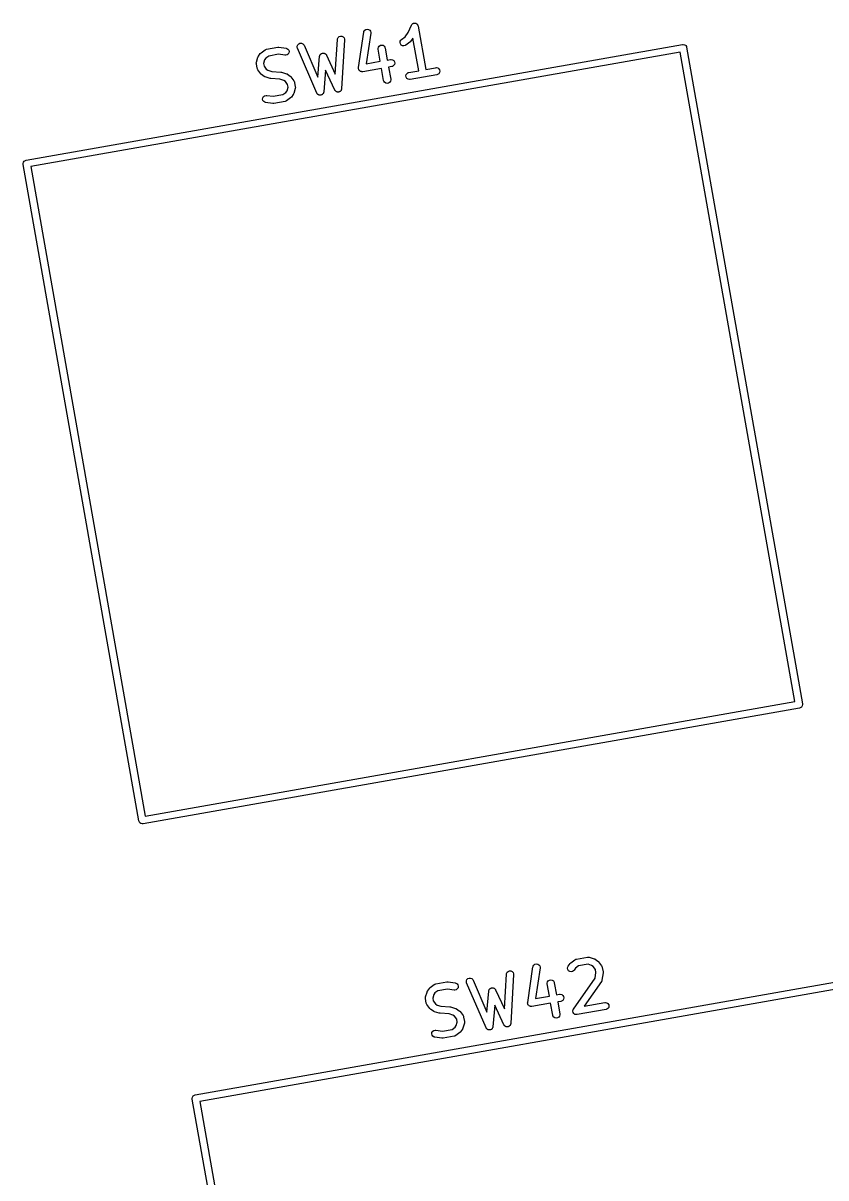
# Model space of a CAD drawing. Extents: x 2.7 to 14.1, y -9.5 to -1.1.
# Drawn here: x 9.955 to 10.619, y -5.262 to -4.308 of the extents above; entities that cross this region are included whole.
import ezdxf

# ---------------------------------------------------------------- set-up
doc = ezdxf.new("R2010")
doc.units = 0
doc.header["$MEASUREMENT"] = 0
doc.layers.add('BLACK', color=7, linetype='CONTINUOUS')

msp = doc.modelspace()

# ---------------------------------------------------------------- linework, layer by layer
at = {"layer": 'BLACK', "linetype": 'CONTINUOUS'}
for p, q in [((10.23719, -4.31524), (10.23733, -4.31468)), ((10.23733, -4.31468), (10.23792, -4.31369)), ((10.23792, -4.31369), (10.23885, -4.313)), ((10.23885, -4.313), (10.23997, -4.31272)), ((10.23997, -4.31272), (10.24111, -4.31289)), ((10.24111, -4.31289), (10.24209, -4.31348)), ((10.24209, -4.31348), (10.24278, -4.31441)), ((10.24278, -4.31441), (10.24306, -4.31553)), ((10.27391, -4.31542), (10.2765, -4.3095)), ((10.2765, -4.3095), (10.27651, -4.30949)), ((10.27651, -4.30949), (10.27679, -4.30899)), ((10.27651, -4.30949), (10.27651, -4.30949)), ((10.27651, -4.30949), (10.27651, -4.30949)), ((10.27679, -4.30899), (10.277, -4.30879)), ((10.277, -4.30879), (10.27717, -4.30855)), ((10.27717, -4.30855), (10.27741, -4.30839)), ((10.27741, -4.30839), (10.27762, -4.30819)), ((10.27762, -4.30819), (10.27789, -4.30809)), ((10.27789, -4.30809), (10.27814, -4.30793)), ((10.27814, -4.30793), (10.27842, -4.30788)), ((10.27842, -4.30788), (10.27869, -4.30777)), ((10.27869, -4.30777), (10.27898, -4.30778)), ((10.27898, -4.30778), (10.27927, -4.30773)), ((10.27927, -4.30773), (10.27955, -4.30779)), ((10.27955, -4.30779), (10.27984, -4.3078)), ((10.27984, -4.3078), (10.28011, -4.30792)), ((10.28011, -4.30792), (10.2804, -4.30798)), ((10.2804, -4.30798), (10.28063, -4.30815)), ((10.28063, -4.30815), (10.2809, -4.30826)), ((10.2809, -4.30826), (10.2811, -4.30847)), ((10.2811, -4.30847), (10.28134, -4.30864)), ((10.28134, -4.30864), (10.2815, -4.30888)), ((10.2815, -4.30888), (10.2817, -4.30909)), ((10.2817, -4.30909), (10.2818, -4.30936)), ((10.2818, -4.30936), (10.28196, -4.30961)), ((10.28196, -4.30961), (10.28211, -4.31016)), ((10.28211, -4.31016), (10.28212, -4.31017)), ((10.28212, -4.31017), (10.28212, -4.31017)), ((10.28212, -4.31017), (10.28212, -4.31017)), ((10.28212, -4.31017), (10.28844, -4.34603)), ((10.18337, -4.32486), (10.18443, -4.3244)), ((10.18443, -4.3244), (10.18558, -4.32438)), ((10.18558, -4.32438), (10.18665, -4.3248)), ((10.21363, -4.34997), (10.21533, -4.32125)), ((10.21533, -4.32125), (10.21542, -4.32068)), ((10.21542, -4.32068), (10.21593, -4.31964)), ((10.21593, -4.31964), (10.21679, -4.31888)), ((10.21679, -4.31888), (10.21788, -4.3185)), ((10.21788, -4.3185), (10.21903, -4.31857)), ((10.22123, -4.3216), (10.21883, -4.362)), ((10.21903, -4.31857), (10.22006, -4.31907)), ((10.22006, -4.31907), (10.22083, -4.31993)), ((10.22083, -4.31993), (10.22121, -4.32102)), ((10.22121, -4.32102), (10.22123, -4.3216)), ((10.23284, -4.34456), (10.23719, -4.31524)), ((10.24303, -4.31611), (10.23928, -4.34137)), ((10.24306, -4.31553), (10.24303, -4.31611)), ((10.26713, -4.32386), (10.2673, -4.32272)), ((10.26741, -4.32498), (10.26713, -4.32386)), ((10.2673, -4.32272), (10.2679, -4.32173)), ((10.2679, -4.32173), (10.26832, -4.32134)), ((10.26832, -4.32134), (10.27131, -4.31913)), ((10.27131, -4.31913), (10.27391, -4.31542)), ((10.27521, -4.32359), (10.27184, -4.32608)), ((10.27543, -4.32339), (10.27521, -4.32359)), ((10.27549, -4.32335), (10.27543, -4.32339)), ((10.27556, -4.32327), (10.27549, -4.32335)), ((10.27564, -4.3232), (10.27556, -4.32327)), ((10.27568, -4.32313), (10.27564, -4.3232)), ((10.27587, -4.32291), (10.27568, -4.32313)), ((10.27786, -4.32006), (10.27587, -4.32291)), ((10.28262, -4.34706), (10.27786, -4.32006)), ((9.95791, -4.42107), (10.50072, -4.32536)), ((10.49884, -4.33169), (9.96185, -4.42637)), ((10.15005, -4.33514), (10.15157, -4.33297)), ((10.15157, -4.33297), (10.15176, -4.33275)), ((10.15176, -4.33275), (10.1518, -4.33268)), ((10.1518, -4.33268), (10.15188, -4.33261)), ((10.15188, -4.33261), (10.15194, -4.33253)), ((10.15194, -4.33253), (10.15201, -4.33249)), ((10.15201, -4.33249), (10.15223, -4.33229)), ((10.15223, -4.33229), (10.15559, -4.3298)), ((10.15559, -4.3298), (10.15609, -4.3295)), ((10.15609, -4.3295), (10.15619, -4.32947)), ((10.15619, -4.32947), (10.15628, -4.32942)), ((10.15628, -4.32942), (10.15684, -4.32926)), ((10.15684, -4.32926), (10.16607, -4.32763)), ((10.16663, -4.33353), (10.15855, -4.33495)), ((10.16607, -4.32763), (10.16636, -4.32761)), ((10.16636, -4.32761), (10.16644, -4.32759)), ((10.16644, -4.32759), (10.16654, -4.3276)), ((10.16654, -4.3276), (10.16665, -4.32759)), ((10.17202, -4.33433), (10.16663, -4.33353)), ((10.16665, -4.32759), (10.16673, -4.32761)), ((10.16673, -4.32761), (10.16702, -4.32762)), ((10.16702, -4.32762), (10.17288, -4.32849)), ((10.17371, -4.33408), (10.17259, -4.33436)), ((10.17288, -4.32849), (10.17344, -4.32863)), ((10.17344, -4.32863), (10.17443, -4.32922)), ((10.17464, -4.33339), (10.17371, -4.33408)), ((10.17443, -4.32922), (10.17512, -4.33015)), ((10.17523, -4.3324), (10.17464, -4.33339)), ((10.17512, -4.33015), (10.1754, -4.33127)), ((10.1754, -4.33127), (10.17523, -4.3324)), ((10.18214, -4.32675), (10.18257, -4.32568)), ((10.18216, -4.32791), (10.18214, -4.32675)), ((10.18234, -4.32846), (10.18216, -4.32791)), ((10.19841, -4.3656), (10.18234, -4.32846)), ((10.18257, -4.32568), (10.18337, -4.32486)), ((10.18665, -4.3248), (10.18748, -4.32561)), ((10.18748, -4.32561), (10.18776, -4.32611)), ((10.18776, -4.32611), (10.19918, -4.35252)), ((10.20096, -4.33426), (10.20109, -4.3339)), ((10.20109, -4.3339), (10.20122, -4.33376)), ((10.20122, -4.33376), (10.20131, -4.33359)), ((10.20131, -4.33359), (10.20161, -4.33334)), ((10.20161, -4.33334), (10.20187, -4.33305)), ((10.20187, -4.33305), (10.20205, -4.33297)), ((10.20205, -4.33297), (10.20219, -4.33285)), ((10.20219, -4.33285), (10.20257, -4.33273)), ((10.20257, -4.33273), (10.20292, -4.33256)), ((10.20292, -4.33256), (10.20311, -4.33256)), ((10.20311, -4.33256), (10.20329, -4.3325)), ((10.20329, -4.3325), (10.20368, -4.33253)), ((10.20368, -4.33253), (10.20407, -4.33251)), ((10.20407, -4.33251), (10.20425, -4.33258)), ((10.20425, -4.33258), (10.20444, -4.3326)), ((10.20444, -4.3326), (10.20479, -4.33278)), ((10.20479, -4.33278), (10.20515, -4.33291)), ((10.20515, -4.33291), (10.20529, -4.33304)), ((10.20529, -4.33304), (10.20546, -4.33313)), ((10.20546, -4.33313), (10.20571, -4.33343)), ((10.20571, -4.33343), (10.206, -4.33369)), ((10.206, -4.33369), (10.20615, -4.33395)), ((10.20615, -4.33395), (10.2062, -4.33401)), ((10.2062, -4.33401), (10.20622, -4.33406)), ((10.20622, -4.33406), (10.20629, -4.33419)), ((10.24899, -4.32875), (10.24924, -4.32763)), ((10.24904, -4.32933), (10.24899, -4.32875)), ((10.2508, -4.33934), (10.24904, -4.32933)), ((10.24924, -4.32763), (10.2499, -4.32668)), ((10.2499, -4.32668), (10.25088, -4.32606)), ((10.25088, -4.32606), (10.25201, -4.32586)), ((10.25201, -4.32586), (10.25314, -4.32611)), ((10.25314, -4.32611), (10.25408, -4.32677)), ((10.25408, -4.32677), (10.2547, -4.32774)), ((10.2547, -4.32774), (10.25485, -4.3283)), ((10.25485, -4.3283), (10.25662, -4.33832)), ((10.2681, -4.3259), (10.26741, -4.32498)), ((10.26909, -4.32649), (10.2681, -4.3259)), ((10.27023, -4.32666), (10.26909, -4.32649)), ((10.27135, -4.32638), (10.27023, -4.32666)), ((10.27184, -4.32608), (10.27135, -4.32638)), ((10.59352, -4.86868), (10.49884, -4.33169)), ((10.50072, -4.32536), (10.5013, -4.32532)), ((10.5013, -4.32532), (10.5013, -4.32532)), ((10.5013, -4.32532), (10.5013, -4.32532)), ((10.5013, -4.32532), (10.50242, -4.32557)), ((10.50242, -4.32557), (10.50307, -4.32602)), ((10.50307, -4.32602), (10.50337, -4.32623)), ((10.50337, -4.32623), (10.50398, -4.3272)), ((10.50398, -4.3272), (10.50414, -4.32776)), ((10.50414, -4.32776), (10.59985, -4.87056)), ((10.14832, -4.34079), (10.14834, -4.34069)), ((10.14836, -4.34137), (10.14832, -4.34079)), ((10.14833, -4.34058), (10.14844, -4.34001)), ((10.14834, -4.34069), (10.14833, -4.34058)), ((10.14901, -4.34506), (10.14836, -4.34137)), ((10.14844, -4.34001), (10.14964, -4.336)), ((10.14964, -4.336), (10.14975, -4.33572)), ((10.14975, -4.33572), (10.14976, -4.33565)), ((10.14976, -4.33565), (10.14981, -4.33556)), ((10.14981, -4.33556), (10.14985, -4.33546)), ((10.14985, -4.33546), (10.1499, -4.3354)), ((10.1499, -4.3354), (10.15005, -4.33514)), ((10.15516, -4.33814), (10.1543, -4.34103)), ((10.1543, -4.34103), (10.15471, -4.34335)), ((10.15471, -4.34335), (10.1565, -4.34577)), ((10.15613, -4.33675), (10.15516, -4.33814)), ((10.15855, -4.33495), (10.15613, -4.33675)), ((10.17259, -4.33436), (10.17202, -4.33433)), ((10.19918, -4.35252), (10.20068, -4.33518)), ((10.20068, -4.33518), (10.2007, -4.33504)), ((10.2007, -4.33498), (10.20073, -4.33491)), ((10.2007, -4.33504), (10.2007, -4.33498)), ((10.20073, -4.33491), (10.20078, -4.33461)), ((10.20078, -4.33461), (10.20096, -4.33426)), ((10.20629, -4.33419), (10.21363, -4.34997)), ((10.23928, -4.34137), (10.2508, -4.33934)), ((10.25662, -4.33832), (10.25925, -4.33785)), ((10.26028, -4.34367), (10.25765, -4.34413)), ((10.25925, -4.33785), (10.25983, -4.33781)), ((10.25983, -4.33781), (10.26095, -4.33806)), ((10.26083, -4.34351), (10.26028, -4.34367)), ((10.26181, -4.34289), (10.26083, -4.34351)), ((10.26095, -4.33806), (10.2619, -4.33872)), ((10.26247, -4.34195), (10.26181, -4.34289)), ((10.2619, -4.33872), (10.26252, -4.33969)), ((10.26272, -4.34083), (10.26247, -4.34195)), ((10.26252, -4.33969), (10.26272, -4.34083)), ((10.14917, -4.34562), (10.14901, -4.34506)), ((10.14923, -4.34571), (10.14917, -4.34562)), ((10.14925, -4.34581), (10.14923, -4.34571)), ((10.14955, -4.34631), (10.14925, -4.34581)), ((10.15205, -4.34967), (10.14955, -4.34631)), ((10.15224, -4.34989), (10.15205, -4.34967)), ((10.15229, -4.34996), (10.15224, -4.34989)), ((10.15237, -4.35003), (10.15229, -4.34996)), ((10.15244, -4.3501), (10.15237, -4.35003)), ((10.1525, -4.35014), (10.15244, -4.3501)), ((10.15273, -4.35033), (10.1525, -4.35014)), ((10.1549, -4.35185), (10.15273, -4.35033)), ((10.15515, -4.352), (10.1549, -4.35185)), ((10.15521, -4.35205), (10.15515, -4.352)), ((10.15531, -4.35209), (10.15521, -4.35205)), ((10.1554, -4.35214), (10.15531, -4.35209)), ((10.15548, -4.35216), (10.1554, -4.35214)), ((10.15575, -4.35227), (10.15548, -4.35216)), ((10.15977, -4.35346), (10.15575, -4.35227)), ((10.1565, -4.34577), (10.15789, -4.34674)), ((10.15789, -4.34674), (10.16114, -4.34771)), ((10.16114, -4.34771), (10.16853, -4.34823)), ((10.16853, -4.34823), (10.16857, -4.34824)), ((10.16857, -4.34824), (10.16859, -4.34823)), ((10.16859, -4.34823), (10.16884, -4.34828)), ((10.16884, -4.34828), (10.1691, -4.34833)), ((10.1691, -4.34833), (10.16912, -4.34834)), ((10.16912, -4.34834), (10.16916, -4.34834)), ((10.16916, -4.34834), (10.17318, -4.34954)), ((10.17318, -4.34954), (10.17345, -4.34965)), ((10.17345, -4.34965), (10.17353, -4.34967)), ((10.17353, -4.34967), (10.17362, -4.34972)), ((10.17362, -4.34972), (10.17372, -4.34976)), ((10.17372, -4.34976), (10.17378, -4.34981)), ((10.17378, -4.34981), (10.17403, -4.34995)), ((10.17403, -4.34995), (10.1762, -4.35147)), ((10.1762, -4.35147), (10.17643, -4.35166)), ((10.17643, -4.35166), (10.17649, -4.3517)), ((10.17649, -4.3517), (10.17656, -4.35178)), ((10.17656, -4.35178), (10.17664, -4.35185)), ((10.17664, -4.35185), (10.17668, -4.35191)), ((10.17668, -4.35191), (10.17688, -4.35213)), ((10.17688, -4.35213), (10.17938, -4.3555)), ((10.20561, -4.34672), (10.20406, -4.36468)), ((10.21321, -4.36307), (10.20561, -4.34672)), ((10.23281, -4.34493), (10.23283, -4.34485)), ((10.23282, -4.34499), (10.23281, -4.34493)), ((10.23281, -4.34514), (10.23282, -4.34499)), ((10.23293, -4.3456), (10.23281, -4.34514)), ((10.23283, -4.34485), (10.23284, -4.34456)), ((10.23301, -4.34606), (10.23293, -4.3456)), ((10.23307, -4.34615), (10.23301, -4.34606)), ((10.23309, -4.34626), (10.23307, -4.34615)), ((10.23338, -4.34664), (10.23309, -4.34626)), ((10.23363, -4.34704), (10.23338, -4.34664)), ((10.23372, -4.3471), (10.23363, -4.34704)), ((10.23378, -4.34718), (10.23372, -4.3471)), ((10.23419, -4.34743), (10.23378, -4.34718)), ((10.23457, -4.3477), (10.23419, -4.34743)), ((10.23468, -4.34772), (10.23457, -4.3477)), ((10.23477, -4.34777), (10.23468, -4.34772)), ((10.23524, -4.34784), (10.23477, -4.34777)), ((10.2357, -4.34795), (10.23524, -4.34784)), ((10.23585, -4.34793), (10.2357, -4.34795)), ((10.23591, -4.34794), (10.23585, -4.34793)), ((10.23598, -4.34792), (10.23591, -4.34794)), ((10.23628, -4.3479), (10.23598, -4.34792)), ((10.25183, -4.34516), (10.23628, -4.3479)), ((10.2536, -4.35518), (10.25183, -4.34516)), ((10.25765, -4.34413), (10.25941, -4.35415)), ((10.27201, -4.35134), (10.27226, -4.35022)), ((10.27221, -4.35248), (10.27201, -4.35134)), ((10.27283, -4.35345), (10.27221, -4.35248)), ((10.27226, -4.35022), (10.27292, -4.34927)), ((10.27292, -4.34927), (10.2739, -4.34866)), ((10.2739, -4.34866), (10.27445, -4.3485)), ((10.27445, -4.3485), (10.28262, -4.34706)), ((10.29763, -4.35041), (10.27548, -4.35431)), ((10.28844, -4.34603), (10.29661, -4.34459)), ((10.29661, -4.34459), (10.29719, -4.34455)), ((10.29719, -4.34455), (10.29831, -4.3448)), ((10.29819, -4.35025), (10.29763, -4.35041)), ((10.29916, -4.34963), (10.29819, -4.35025)), ((10.29831, -4.3448), (10.29926, -4.34546)), ((10.29982, -4.34869), (10.29916, -4.34963)), ((10.29926, -4.34546), (10.29987, -4.34643)), ((10.30007, -4.34756), (10.29982, -4.34869)), ((10.29987, -4.34643), (10.30007, -4.34756)), ((10.15981, -4.35347), (10.15977, -4.35346)), ((10.15983, -4.35348), (10.15981, -4.35347)), ((10.16008, -4.35352), (10.15983, -4.35348)), ((10.16034, -4.35357), (10.16008, -4.35352)), ((10.16036, -4.35357), (10.16034, -4.35357)), ((10.1604, -4.35358), (10.16036, -4.35357)), ((10.16779, -4.3541), (10.1604, -4.35358)), ((10.17104, -4.35506), (10.16779, -4.3541)), ((10.17242, -4.35603), (10.17104, -4.35506)), ((10.17422, -4.35846), (10.17242, -4.35603)), ((10.17377, -4.36367), (10.17463, -4.36078)), ((10.17463, -4.36078), (10.17422, -4.35846)), ((10.18049, -4.36179), (10.17929, -4.36581)), ((10.17938, -4.3555), (10.17968, -4.356)), ((10.17968, -4.356), (10.1797, -4.3561)), ((10.1797, -4.3561), (10.17976, -4.35619)), ((10.17976, -4.35619), (10.17991, -4.35675)), ((10.17991, -4.35675), (10.18057, -4.36044)), ((10.1806, -4.36122), (10.18049, -4.36179)), ((10.18057, -4.36044), (10.18061, -4.36101)), ((10.18061, -4.36101), (10.18059, -4.36112)), ((10.18059, -4.36112), (10.1806, -4.36122)), ((10.21874, -4.36257), (10.21856, -4.36296)), ((10.21878, -4.36235), (10.21874, -4.36257)), ((10.2188, -4.36228), (10.21878, -4.36235)), ((10.21883, -4.362), (10.2188, -4.36221)), ((10.2188, -4.36221), (10.2188, -4.36228)), ((10.25375, -4.35573), (10.2536, -4.35518)), ((10.25437, -4.3567), (10.25375, -4.35573)), ((10.25531, -4.35737), (10.25437, -4.3567)), ((10.25644, -4.35761), (10.25531, -4.35737)), ((10.25757, -4.35741), (10.25644, -4.35761)), ((10.25855, -4.3568), (10.25757, -4.35741)), ((10.25921, -4.35585), (10.25855, -4.3568)), ((10.25946, -4.35473), (10.25921, -4.35585)), ((10.25941, -4.35415), (10.25946, -4.35473)), ((10.27378, -4.35411), (10.27283, -4.35345)), ((10.2749, -4.35436), (10.27378, -4.35411)), ((10.27548, -4.35431), (10.2749, -4.35436)), ((10.15353, -4.37054), (10.1537, -4.3694)), ((10.15381, -4.37166), (10.15353, -4.37054)), ((10.1537, -4.3694), (10.15429, -4.36841)), ((10.1545, -4.37258), (10.15381, -4.37166)), ((10.15429, -4.36841), (10.15522, -4.36773)), ((10.15522, -4.36773), (10.15633, -4.36745)), ((10.15633, -4.36745), (10.15691, -4.36748)), ((10.15691, -4.36748), (10.1623, -4.36827)), ((10.1623, -4.36827), (10.17038, -4.36685)), ((10.17038, -4.36685), (10.1728, -4.36505)), ((10.17273, -4.37233), (10.17265, -4.37239)), ((10.17284, -4.37231), (10.17273, -4.37233)), ((10.1728, -4.36505), (10.17377, -4.36367)), ((10.17333, -4.37201), (10.17284, -4.37231)), ((10.1767, -4.36951), (10.17333, -4.37201)), ((10.17692, -4.36932), (10.1767, -4.36951)), ((10.17698, -4.36927), (10.17692, -4.36932)), ((10.17705, -4.36919), (10.17698, -4.36927)), ((10.17713, -4.36912), (10.17705, -4.36919)), ((10.17717, -4.36906), (10.17713, -4.36912)), ((10.17736, -4.36883), (10.17717, -4.36906)), ((10.17888, -4.36666), (10.17736, -4.36883)), ((10.17903, -4.36641), (10.17888, -4.36666)), ((10.17907, -4.36635), (10.17903, -4.36641)), ((10.17911, -4.36625), (10.17907, -4.36635)), ((10.17917, -4.36616), (10.17911, -4.36625)), ((10.17918, -4.36608), (10.17917, -4.36616)), ((10.17929, -4.36581), (10.17918, -4.36608)), ((10.19851, -4.36578), (10.19841, -4.3656)), ((10.19853, -4.36585), (10.19851, -4.36578)), ((10.19858, -4.36591), (10.19853, -4.36585)), ((10.19869, -4.36611), (10.19858, -4.36591)), ((10.19899, -4.36641), (10.19869, -4.36611)), ((10.19927, -4.36673), (10.19899, -4.36641)), ((10.1994, -4.3668), (10.19927, -4.36673)), ((10.19951, -4.36691), (10.1994, -4.3668)), ((10.19991, -4.36707), (10.19951, -4.36691)), ((10.20029, -4.36726), (10.19991, -4.36707)), ((10.20044, -4.36728), (10.20029, -4.36726)), ((10.20058, -4.36733), (10.20044, -4.36728)), ((10.20101, -4.36733), (10.20058, -4.36733)), ((10.20144, -4.36736), (10.20101, -4.36733)), ((10.20159, -4.36732), (10.20144, -4.36736)), ((10.20174, -4.36732), (10.20159, -4.36732)), ((10.20213, -4.36715), (10.20174, -4.36732)), ((10.20254, -4.36702), (10.20213, -4.36715)), ((10.20265, -4.36692), (10.20254, -4.36702)), ((10.20279, -4.36686), (10.20265, -4.36692)), ((10.20309, -4.36655), (10.20279, -4.36686)), ((10.20342, -4.36627), (10.20309, -4.36655)), ((10.20349, -4.36614), (10.20342, -4.36627)), ((10.2036, -4.36603), (10.20349, -4.36614)), ((10.20375, -4.36563), (10.2036, -4.36603)), ((10.20395, -4.36525), (10.20375, -4.36563)), ((10.20399, -4.36503), (10.20395, -4.36525)), ((10.20402, -4.36496), (10.20399, -4.36503)), ((10.20406, -4.36468), (10.20402, -4.36489)), ((10.20402, -4.36489), (10.20402, -4.36496)), ((10.21331, -4.36325), (10.21321, -4.36307)), ((10.21334, -4.36332), (10.21331, -4.36325)), ((10.21339, -4.36337), (10.21334, -4.36332)), ((10.2135, -4.36357), (10.21339, -4.36337)), ((10.21382, -4.36386), (10.2135, -4.36357)), ((10.2141, -4.36418), (10.21382, -4.36386)), ((10.21424, -4.36424), (10.2141, -4.36418)), ((10.21435, -4.36435), (10.21424, -4.36424)), ((10.21475, -4.36449), (10.21435, -4.36435)), ((10.21514, -4.36468), (10.21475, -4.36449)), ((10.21529, -4.36469), (10.21514, -4.36468)), ((10.21543, -4.36474), (10.21529, -4.36469)), ((10.21586, -4.36472), (10.21543, -4.36474)), ((10.21629, -4.36475), (10.21586, -4.36472)), ((10.21643, -4.3647), (10.21629, -4.36475)), ((10.21658, -4.36469), (10.21643, -4.3647)), ((10.21697, -4.36451), (10.21658, -4.36469)), ((10.21738, -4.36437), (10.21697, -4.36451)), ((10.21749, -4.36427), (10.21738, -4.36437)), ((10.21763, -4.36421), (10.21749, -4.36427)), ((10.21792, -4.36389), (10.21763, -4.36421)), ((10.21824, -4.36361), (10.21792, -4.36389)), ((10.21831, -4.36347), (10.21824, -4.36361)), ((10.21841, -4.36336), (10.21831, -4.36347)), ((10.21856, -4.36296), (10.21841, -4.36336)), ((10.15548, -4.37318), (10.1545, -4.37258)), ((10.15605, -4.37332), (10.15548, -4.37318)), ((10.16191, -4.37419), (10.15605, -4.37332)), ((10.1622, -4.3742), (10.16191, -4.37419)), ((10.16228, -4.37422), (10.1622, -4.3742)), ((10.16238, -4.37421), (10.16228, -4.37422)), ((10.16249, -4.37421), (10.16238, -4.37421)), ((10.16256, -4.3742), (10.16249, -4.37421)), ((10.16286, -4.37417), (10.16256, -4.3742)), ((10.17209, -4.37255), (10.16286, -4.37417)), ((10.17265, -4.37239), (10.17209, -4.37255)), ((9.95547, -4.42392), (9.95572, -4.42279)), ((9.95552, -4.42449), (9.95547, -4.42392)), ((10.05123, -4.9673), (9.95552, -4.42449)), ((9.95572, -4.42279), (9.95638, -4.42185)), ((9.95638, -4.42185), (9.95736, -4.42123)), ((9.95736, -4.42123), (9.95791, -4.42107)), ((9.96185, -4.42637), (10.05653, -4.96337)), ((10.05653, -4.96337), (10.59352, -4.86868)), ((10.59746, -4.87398), (10.05465, -4.96969)), ((10.59801, -4.87383), (10.59746, -4.87398)), ((10.59899, -4.87321), (10.59801, -4.87383)), ((10.59965, -4.87226), (10.59899, -4.87321)), ((10.5999, -4.87114), (10.59965, -4.87226)), ((10.59985, -4.87056), (10.5999, -4.87114)), ((10.5999, -4.87114), (10.5999, -4.87114)), ((10.05139, -4.96786), (10.05123, -4.9673)), ((10.052, -4.96883), (10.05139, -4.96786)), ((10.05295, -4.96949), (10.052, -4.96883)), ((10.05407, -4.96974), (10.05295, -4.96949)), ((10.05465, -4.96969), (10.05407, -4.96974)), ((10.05407, -4.96974), (10.05407, -4.96974)), ((10.3727, -5.11732), (10.37705, -5.088)), ((10.37705, -5.088), (10.37719, -5.08744)), ((10.37719, -5.08744), (10.37778, -5.08645)), ((10.37778, -5.08645), (10.37871, -5.08576)), ((10.37871, -5.08576), (10.37982, -5.08548)), ((10.37982, -5.08548), (10.38096, -5.08565)), ((10.38096, -5.08565), (10.38195, -5.08624)), ((10.38195, -5.08624), (10.38264, -5.08717)), ((10.38264, -5.08717), (10.38292, -5.08829)), ((10.38292, -5.08829), (10.38289, -5.08887)), ((10.40569, -5.08902), (10.40594, -5.0879)), ((10.40594, -5.0879), (10.40622, -5.08739)), ((10.40622, -5.08739), (10.40774, -5.08522)), ((10.40774, -5.08522), (10.40793, -5.085)), ((10.40793, -5.085), (10.40797, -5.08493)), ((10.40797, -5.08493), (10.40805, -5.08486)), ((10.40805, -5.08486), (10.40812, -5.08478)), ((10.40812, -5.08478), (10.40818, -5.08474)), ((10.40818, -5.08474), (10.4084, -5.08454)), ((10.4084, -5.08454), (10.41177, -5.08205)), ((10.41177, -5.08205), (10.41226, -5.08175)), ((10.41226, -5.08175), (10.41237, -5.08172)), ((10.41473, -5.08721), (10.4123, -5.089)), ((10.41237, -5.08172), (10.41246, -5.08167)), ((10.41246, -5.08167), (10.41301, -5.08151)), ((10.41301, -5.08151), (10.42225, -5.07988)), ((10.42259, -5.08582), (10.41473, -5.08721)), ((10.42225, -5.07988), (10.42282, -5.07984)), ((10.42548, -5.08668), (10.42259, -5.08582)), ((10.42282, -5.07984), (10.42293, -5.07986)), ((10.42293, -5.07986), (10.42303, -5.07985)), ((10.42303, -5.07985), (10.4236, -5.07996)), ((10.4236, -5.07996), (10.42762, -5.08116)), ((10.42686, -5.08765), (10.42548, -5.08668)), ((10.42866, -5.09007), (10.42686, -5.08765)), ((10.42762, -5.08116), (10.42789, -5.08127)), ((10.42789, -5.08127), (10.42797, -5.08128)), ((10.42797, -5.08128), (10.42806, -5.08133)), ((10.42806, -5.08133), (10.42815, -5.08137)), ((10.42815, -5.08137), (10.42822, -5.08142)), ((10.42822, -5.08142), (10.42847, -5.08157)), ((10.42847, -5.08157), (10.43064, -5.08309)), ((10.43064, -5.08309), (10.43086, -5.08328)), ((10.43086, -5.08328), (10.43093, -5.08332)), ((10.43093, -5.08332), (10.431, -5.0834)), ((10.431, -5.0834), (10.43108, -5.08346)), ((10.43108, -5.08346), (10.43112, -5.08353)), ((10.43112, -5.08353), (10.43132, -5.08375)), ((10.43132, -5.08375), (10.43382, -5.08711)), ((10.43382, -5.08711), (10.43412, -5.08761)), ((10.43412, -5.08761), (10.43414, -5.08771)), ((10.43414, -5.08771), (10.4342, -5.0878)), ((10.4342, -5.0878), (10.43435, -5.08836)), ((10.43435, -5.08836), (10.43501, -5.09205)), ((10.32243, -5.09844), (10.32323, -5.09762)), ((10.32323, -5.09762), (10.32428, -5.09716)), ((10.32428, -5.09716), (10.32544, -5.09714)), ((10.32544, -5.09714), (10.32651, -5.09756)), ((10.32651, -5.09756), (10.32734, -5.09837)), ((10.35349, -5.12273), (10.35519, -5.09401)), ((10.35519, -5.09401), (10.35528, -5.09344)), ((10.35528, -5.09344), (10.35579, -5.0924)), ((10.35579, -5.0924), (10.35665, -5.09164)), ((10.35665, -5.09164), (10.35774, -5.09126)), ((10.35774, -5.09126), (10.35889, -5.09133)), ((10.36109, -5.09436), (10.35869, -5.13476)), ((10.35889, -5.09133), (10.35992, -5.09183)), ((10.35992, -5.09183), (10.36069, -5.09269)), ((10.36069, -5.09269), (10.36106, -5.09378)), ((10.36106, -5.09378), (10.36109, -5.09436)), ((10.38289, -5.08887), (10.37914, -5.11413)), ((10.40589, -5.09016), (10.40569, -5.08902)), ((10.40651, -5.09113), (10.40589, -5.09016)), ((10.40745, -5.09179), (10.40651, -5.09113)), ((10.40858, -5.09204), (10.40745, -5.09179)), ((10.40971, -5.09184), (10.40858, -5.09204)), ((10.41068, -5.09122), (10.40971, -5.09184)), ((10.41056, -5.1228), (10.42841, -5.09731)), ((10.41106, -5.09078), (10.41068, -5.09122)), ((10.4123, -5.089), (10.41106, -5.09078)), ((10.42841, -5.09731), (10.42911, -5.09261)), ((10.42911, -5.09261), (10.42866, -5.09007)), ((10.43502, -5.093), (10.43415, -5.09886)), ((10.43501, -5.09205), (10.43503, -5.09235)), ((10.43503, -5.09271), (10.43502, -5.093)), ((10.43503, -5.09235), (10.43505, -5.09242)), ((10.43505, -5.09263), (10.43503, -5.09271)), ((10.43505, -5.09242), (10.43504, -5.09253)), ((10.43504, -5.09253), (10.43505, -5.09263)), ((10.09777, -5.19383), (10.64058, -5.09812)), ((10.6387, -5.10445), (10.1017, -5.19913)), ((10.28991, -5.1079), (10.29143, -5.10573)), ((10.29143, -5.10573), (10.29162, -5.10551)), ((10.29162, -5.10551), (10.29166, -5.10544)), ((10.29166, -5.10544), (10.29173, -5.10537)), ((10.29173, -5.10537), (10.2918, -5.10529)), ((10.2918, -5.10529), (10.29187, -5.10525)), ((10.29187, -5.10525), (10.29209, -5.10505)), ((10.29209, -5.10505), (10.29545, -5.10256)), ((10.29545, -5.10256), (10.29595, -5.10226)), ((10.29595, -5.10226), (10.29605, -5.10223)), ((10.29605, -5.10223), (10.29614, -5.10218)), ((10.29614, -5.10218), (10.2967, -5.10202)), ((10.2967, -5.10202), (10.30593, -5.10039)), ((10.30648, -5.10629), (10.29841, -5.10771)), ((10.30593, -5.10039), (10.30622, -5.10037)), ((10.30622, -5.10037), (10.3063, -5.10035)), ((10.3063, -5.10035), (10.3064, -5.10036)), ((10.3064, -5.10036), (10.30651, -5.10035)), ((10.31187, -5.10709), (10.30648, -5.10629)), ((10.30651, -5.10035), (10.30658, -5.10036)), ((10.30658, -5.10036), (10.30688, -5.10038)), ((10.30688, -5.10038), (10.31274, -5.10125)), ((10.31245, -5.10712), (10.31187, -5.10709)), ((10.31357, -5.10684), (10.31245, -5.10712)), ((10.31274, -5.10125), (10.3133, -5.10139)), ((10.3133, -5.10139), (10.31429, -5.10198)), ((10.3145, -5.10615), (10.31357, -5.10684)), ((10.31429, -5.10198), (10.31498, -5.10291)), ((10.31509, -5.10516), (10.3145, -5.10615)), ((10.31498, -5.10291), (10.31526, -5.10402)), ((10.31526, -5.10402), (10.31509, -5.10516)), ((10.322, -5.09951), (10.32243, -5.09844)), ((10.32202, -5.10067), (10.322, -5.09951)), ((10.3222, -5.10122), (10.32202, -5.10067)), ((10.33826, -5.13836), (10.3222, -5.10122)), ((10.32734, -5.09837), (10.32762, -5.09887)), ((10.32762, -5.09887), (10.33904, -5.12528)), ((10.34058, -5.10767), (10.34064, -5.10737)), ((10.34064, -5.10737), (10.34082, -5.10702)), ((10.34082, -5.10702), (10.34095, -5.10666)), ((10.34095, -5.10666), (10.34108, -5.10652)), ((10.34108, -5.10652), (10.34117, -5.10635)), ((10.34117, -5.10635), (10.34147, -5.1061)), ((10.34147, -5.1061), (10.34173, -5.10581)), ((10.34173, -5.10581), (10.34191, -5.10573)), ((10.34191, -5.10573), (10.34205, -5.10561)), ((10.34205, -5.10561), (10.34242, -5.10549)), ((10.34242, -5.10549), (10.34278, -5.10532)), ((10.34278, -5.10532), (10.34297, -5.10532)), ((10.34297, -5.10532), (10.34315, -5.10526)), ((10.34315, -5.10526), (10.34354, -5.10529)), ((10.34354, -5.10529), (10.34393, -5.10527)), ((10.34393, -5.10527), (10.34411, -5.10534)), ((10.34411, -5.10534), (10.3443, -5.10536)), ((10.3443, -5.10536), (10.34464, -5.10554)), ((10.34464, -5.10554), (10.34501, -5.10567)), ((10.34501, -5.10567), (10.34515, -5.1058)), ((10.34515, -5.1058), (10.34532, -5.10589)), ((10.34532, -5.10589), (10.34557, -5.10619)), ((10.34557, -5.10619), (10.34586, -5.10645)), ((10.34586, -5.10645), (10.34601, -5.10671)), ((10.34601, -5.10671), (10.34606, -5.10677)), ((10.34606, -5.10677), (10.34608, -5.10682)), ((10.34608, -5.10682), (10.34615, -5.10695)), ((10.34615, -5.10695), (10.35349, -5.12273)), ((10.38885, -5.10151), (10.3891, -5.10039)), ((10.3889, -5.10209), (10.38885, -5.10151)), ((10.39066, -5.1121), (10.3889, -5.10209)), ((10.3891, -5.10039), (10.38976, -5.09944)), ((10.38976, -5.09944), (10.39073, -5.09882)), ((10.39073, -5.09882), (10.39187, -5.09862)), ((10.39187, -5.09862), (10.39299, -5.09887)), ((10.39299, -5.09887), (10.39394, -5.09953)), ((10.39394, -5.09953), (10.39456, -5.1005)), ((10.39456, -5.1005), (10.39471, -5.10106)), ((10.39471, -5.10106), (10.39648, -5.11108)), ((10.43365, -5.10012), (10.41949, -5.12035)), ((10.43393, -5.09962), (10.43365, -5.10012)), ((10.43395, -5.09952), (10.43393, -5.09962)), ((10.43401, -5.09943), (10.43395, -5.09952)), ((10.43415, -5.09886), (10.43401, -5.09943)), ((10.28818, -5.11355), (10.2882, -5.11345)), ((10.28822, -5.11413), (10.28818, -5.11355)), ((10.28819, -5.11334), (10.2883, -5.11277)), ((10.2882, -5.11345), (10.28819, -5.11334)), ((10.28887, -5.11782), (10.28822, -5.11413)), ((10.2883, -5.11277), (10.28949, -5.10876)), ((10.28949, -5.10876), (10.2896, -5.10848)), ((10.2896, -5.10848), (10.28962, -5.10841)), ((10.28962, -5.10841), (10.28967, -5.10832)), ((10.28967, -5.10832), (10.28971, -5.10822)), ((10.28971, -5.10822), (10.28976, -5.10816)), ((10.28976, -5.10816), (10.28991, -5.1079)), ((10.29502, -5.1109), (10.29416, -5.11379)), ((10.29416, -5.11379), (10.29457, -5.11611)), ((10.29457, -5.11611), (10.29636, -5.11853)), ((10.29599, -5.10951), (10.29502, -5.1109)), ((10.29841, -5.10771), (10.29599, -5.10951)), ((10.33904, -5.12528), (10.34053, -5.10794)), ((10.34053, -5.10794), (10.34056, -5.1078)), ((10.34056, -5.10774), (10.34058, -5.10767)), ((10.34056, -5.1078), (10.34056, -5.10774)), ((10.37914, -5.11413), (10.39066, -5.1121)), ((10.39648, -5.11108), (10.39911, -5.11061)), ((10.40014, -5.11643), (10.3975, -5.11689)), ((10.3975, -5.11689), (10.39927, -5.12691)), ((10.39911, -5.11061), (10.39969, -5.11057)), ((10.39969, -5.11057), (10.40081, -5.11082)), ((10.40069, -5.11627), (10.40014, -5.11643)), ((10.40166, -5.11565), (10.40069, -5.11627)), ((10.40081, -5.11082), (10.40176, -5.11148)), ((10.40232, -5.11471), (10.40166, -5.11565)), ((10.40176, -5.11148), (10.40237, -5.11245)), ((10.40257, -5.11359), (10.40232, -5.11471)), ((10.40237, -5.11245), (10.40257, -5.11359)), ((10.28903, -5.11838), (10.28887, -5.11782)), ((10.28908, -5.11847), (10.28903, -5.11838)), ((10.28911, -5.11857), (10.28908, -5.11847)), ((10.28941, -5.11907), (10.28911, -5.11857)), ((10.29191, -5.12243), (10.28941, -5.11907)), ((10.2921, -5.12265), (10.29191, -5.12243)), ((10.29214, -5.12272), (10.2921, -5.12265)), ((10.29222, -5.12278), (10.29214, -5.12272)), ((10.29229, -5.12286), (10.29222, -5.12278)), ((10.29236, -5.1229), (10.29229, -5.12286)), ((10.29258, -5.12309), (10.29236, -5.1229)), ((10.29476, -5.12461), (10.29258, -5.12309)), ((10.29501, -5.12476), (10.29476, -5.12461)), ((10.29507, -5.12481), (10.29501, -5.12476)), ((10.29517, -5.12485), (10.29507, -5.12481)), ((10.29526, -5.1249), (10.29517, -5.12485)), ((10.29534, -5.12492), (10.29526, -5.1249)), ((10.29561, -5.12503), (10.29534, -5.12492)), ((10.29963, -5.12622), (10.29561, -5.12503)), ((10.29636, -5.11853), (10.29775, -5.1195)), ((10.29775, -5.1195), (10.301, -5.12047)), ((10.29967, -5.12623), (10.29963, -5.12622)), ((10.29969, -5.12624), (10.29967, -5.12623)), ((10.29994, -5.12628), (10.29969, -5.12624)), ((10.30019, -5.12633), (10.29994, -5.12628)), ((10.30021, -5.12633), (10.30019, -5.12633)), ((10.30026, -5.12634), (10.30021, -5.12633)), ((10.30765, -5.12686), (10.30026, -5.12634)), ((10.301, -5.12047), (10.30839, -5.12099)), ((10.30839, -5.12099), (10.30843, -5.121)), ((10.30843, -5.121), (10.30845, -5.12099)), ((10.30845, -5.12099), (10.3087, -5.12104)), ((10.3087, -5.12104), (10.30896, -5.12109)), ((10.30896, -5.12109), (10.30898, -5.1211)), ((10.30898, -5.1211), (10.30902, -5.1211)), ((10.30902, -5.1211), (10.31304, -5.1223)), ((10.31304, -5.1223), (10.31331, -5.12241)), ((10.31331, -5.12241), (10.31339, -5.12243)), ((10.31339, -5.12243), (10.31348, -5.12248)), ((10.31348, -5.12248), (10.31357, -5.12252)), ((10.31357, -5.12252), (10.31363, -5.12257)), ((10.31363, -5.12257), (10.31389, -5.12271)), ((10.31389, -5.12271), (10.31606, -5.12423)), ((10.31606, -5.12423), (10.31628, -5.12442)), ((10.31628, -5.12442), (10.31635, -5.12446)), ((10.31635, -5.12446), (10.31642, -5.12454)), ((10.31642, -5.12454), (10.3165, -5.12461)), ((10.3165, -5.12461), (10.31654, -5.12467)), ((10.31654, -5.12467), (10.31674, -5.12489)), ((10.31674, -5.12489), (10.31924, -5.12826)), ((10.34547, -5.11948), (10.34392, -5.13744)), ((10.35307, -5.13583), (10.34547, -5.11948)), ((10.37267, -5.11769), (10.37269, -5.11761)), ((10.37268, -5.11775), (10.37267, -5.11769)), ((10.37267, -5.1179), (10.37268, -5.11775)), ((10.37279, -5.11836), (10.37267, -5.1179)), ((10.37269, -5.11761), (10.3727, -5.11732)), ((10.37287, -5.11882), (10.37279, -5.11836)), ((10.37293, -5.11891), (10.37287, -5.11882)), ((10.37295, -5.11902), (10.37293, -5.11891)), ((10.37323, -5.1194), (10.37295, -5.11902)), ((10.37349, -5.1198), (10.37323, -5.1194)), ((10.37357, -5.11986), (10.37349, -5.1198)), ((10.37364, -5.11994), (10.37357, -5.11986)), ((10.37404, -5.12019), (10.37364, -5.11994)), ((10.37443, -5.12046), (10.37404, -5.12019)), ((10.37453, -5.12048), (10.37443, -5.12046)), ((10.37463, -5.12053), (10.37453, -5.12048)), ((10.37509, -5.1206), (10.37463, -5.12053)), ((10.37556, -5.12071), (10.37509, -5.1206)), ((10.37571, -5.12069), (10.37556, -5.12071)), ((10.37577, -5.1207), (10.37571, -5.12069)), ((10.37584, -5.12068), (10.37577, -5.1207)), ((10.37613, -5.12066), (10.37584, -5.12068)), ((10.39169, -5.11792), (10.37613, -5.12066)), ((10.39345, -5.12794), (10.39169, -5.11792)), ((10.41003, -5.12443), (10.41028, -5.1233)), ((10.41023, -5.12556), (10.41003, -5.12443)), ((10.41085, -5.12653), (10.41023, -5.12556)), ((10.41028, -5.1233), (10.41056, -5.1228)), ((10.41179, -5.1272), (10.41085, -5.12653)), ((10.43749, -5.12317), (10.41349, -5.1274)), ((10.41949, -5.12035), (10.43647, -5.11735)), ((10.43647, -5.11735), (10.43704, -5.11731)), ((10.43704, -5.11731), (10.43817, -5.11756)), ((10.43805, -5.12301), (10.43749, -5.12317)), ((10.43902, -5.12239), (10.43805, -5.12301)), ((10.43817, -5.11756), (10.43911, -5.11822)), ((10.43968, -5.12145), (10.43902, -5.12239)), ((10.43911, -5.11822), (10.43973, -5.11919)), ((10.43993, -5.12032), (10.43968, -5.12145)), ((10.43973, -5.11919), (10.43993, -5.12032)), ((10.31089, -5.12782), (10.30765, -5.12686)), ((10.31228, -5.12879), (10.31089, -5.12782)), ((10.31408, -5.13122), (10.31228, -5.12879)), ((10.31363, -5.13643), (10.31449, -5.13354)), ((10.31449, -5.13354), (10.31408, -5.13122)), ((10.32035, -5.13455), (10.31915, -5.13857)), ((10.31924, -5.12826), (10.31953, -5.12876)), ((10.31953, -5.12876), (10.31956, -5.12886)), ((10.31956, -5.12886), (10.31962, -5.12895)), ((10.31962, -5.12895), (10.31977, -5.12951)), ((10.31977, -5.12951), (10.32042, -5.1332)), ((10.32046, -5.13398), (10.32035, -5.13455)), ((10.32042, -5.1332), (10.32047, -5.13377)), ((10.32047, -5.13377), (10.32045, -5.13388)), ((10.32045, -5.13388), (10.32046, -5.13398)), ((10.35317, -5.13601), (10.35307, -5.13583)), ((10.3532, -5.13608), (10.35317, -5.13601)), ((10.35325, -5.13613), (10.3532, -5.13608)), ((10.35841, -5.13572), (10.35827, -5.13612)), ((10.3586, -5.13533), (10.35841, -5.13572)), ((10.35864, -5.13511), (10.3586, -5.13533)), ((10.35866, -5.13504), (10.35864, -5.13511)), ((10.35869, -5.13476), (10.35866, -5.13497)), ((10.35866, -5.13497), (10.35866, -5.13504)), ((10.39361, -5.12849), (10.39345, -5.12794)), ((10.39423, -5.12946), (10.39361, -5.12849)), ((10.39517, -5.13013), (10.39423, -5.12946)), ((10.3963, -5.13037), (10.39517, -5.13013)), ((10.39743, -5.13017), (10.3963, -5.13037)), ((10.3984, -5.12956), (10.39743, -5.13017)), ((10.39906, -5.12861), (10.3984, -5.12956)), ((10.39931, -5.12749), (10.39906, -5.12861)), ((10.39927, -5.12691), (10.39931, -5.12749)), ((10.41291, -5.12744), (10.41179, -5.1272)), ((10.41349, -5.1274), (10.41291, -5.12744)), ((10.29339, -5.1433), (10.29356, -5.14216)), ((10.29367, -5.14442), (10.29339, -5.1433)), ((10.29356, -5.14216), (10.29415, -5.14117)), ((10.29435, -5.14534), (10.29367, -5.14442)), ((10.29415, -5.14117), (10.29507, -5.14049)), ((10.29534, -5.14594), (10.29435, -5.14534)), ((10.29507, -5.14049), (10.29619, -5.14021)), ((10.29619, -5.14021), (10.29677, -5.14023)), ((10.29677, -5.14023), (10.30216, -5.14103)), ((10.30216, -5.14103), (10.31023, -5.13961)), ((10.31195, -5.14531), (10.30271, -5.14693)), ((10.31023, -5.13961), (10.31266, -5.13781)), ((10.3125, -5.14515), (10.31195, -5.14531)), ((10.31259, -5.14509), (10.3125, -5.14515)), ((10.3127, -5.14507), (10.31259, -5.14509)), ((10.31266, -5.13781), (10.31363, -5.13643)), ((10.31319, -5.14477), (10.3127, -5.14507)), ((10.31656, -5.14227), (10.31319, -5.14477)), ((10.31678, -5.14208), (10.31656, -5.14227)), ((10.31684, -5.14203), (10.31678, -5.14208)), ((10.31691, -5.14195), (10.31684, -5.14203)), ((10.31699, -5.14188), (10.31691, -5.14195)), ((10.31703, -5.14182), (10.31699, -5.14188)), ((10.31722, -5.14159), (10.31703, -5.14182)), ((10.31874, -5.13942), (10.31722, -5.14159)), ((10.31888, -5.13917), (10.31874, -5.13942)), ((10.31893, -5.13911), (10.31888, -5.13917)), ((10.31897, -5.13901), (10.31893, -5.13911)), ((10.31902, -5.13892), (10.31897, -5.13901)), ((10.31904, -5.13884), (10.31902, -5.13892)), ((10.31915, -5.13857), (10.31904, -5.13884)), ((10.33837, -5.13854), (10.33826, -5.13836)), ((10.33839, -5.13861), (10.33837, -5.13854)), ((10.33843, -5.13867), (10.33839, -5.13861)), ((10.33854, -5.13887), (10.33843, -5.13867)), ((10.33885, -5.13917), (10.33854, -5.13887)), ((10.33913, -5.13949), (10.33885, -5.13917)), ((10.33926, -5.13956), (10.33913, -5.13949)), ((10.33937, -5.13967), (10.33926, -5.13956)), ((10.33977, -5.13983), (10.33937, -5.13967)), ((10.34015, -5.14002), (10.33977, -5.13983)), ((10.3403, -5.14004), (10.34015, -5.14002)), ((10.34044, -5.14009), (10.3403, -5.14004)), ((10.34087, -5.14009), (10.34044, -5.14009)), ((10.3413, -5.14012), (10.34087, -5.14009)), ((10.34144, -5.14008), (10.3413, -5.14012)), ((10.34159, -5.14008), (10.34144, -5.14008)), ((10.34199, -5.13991), (10.34159, -5.14008)), ((10.3424, -5.13978), (10.34199, -5.13991)), ((10.34251, -5.13968), (10.3424, -5.13978)), ((10.34265, -5.13962), (10.34251, -5.13968)), ((10.34295, -5.13931), (10.34265, -5.13962)), ((10.34328, -5.13903), (10.34295, -5.13931)), ((10.34335, -5.1389), (10.34328, -5.13903)), ((10.34345, -5.13879), (10.34335, -5.1389)), ((10.34361, -5.13839), (10.34345, -5.13879)), ((10.34381, -5.13801), (10.34361, -5.13839)), ((10.34385, -5.13779), (10.34381, -5.13801)), ((10.34388, -5.13772), (10.34385, -5.13779)), ((10.34392, -5.13744), (10.34388, -5.13765)), ((10.34388, -5.13765), (10.34388, -5.13772)), ((10.35336, -5.13633), (10.35325, -5.13613)), ((10.35368, -5.13662), (10.35336, -5.13633)), ((10.35396, -5.13694), (10.35368, -5.13662)), ((10.3541, -5.137), (10.35396, -5.13694)), ((10.35421, -5.13711), (10.3541, -5.137)), ((10.35461, -5.13725), (10.35421, -5.13711)), ((10.355, -5.13744), (10.35461, -5.13725)), ((10.35515, -5.13745), (10.355, -5.13744)), ((10.35529, -5.1375), (10.35515, -5.13745)), ((10.35572, -5.13748), (10.35529, -5.1375)), ((10.35615, -5.13751), (10.35572, -5.13748)), ((10.35629, -5.13746), (10.35615, -5.13751)), ((10.35644, -5.13745), (10.35629, -5.13746)), ((10.35683, -5.13727), (10.35644, -5.13745)), ((10.35724, -5.13713), (10.35683, -5.13727)), ((10.35735, -5.13703), (10.35724, -5.13713)), ((10.35749, -5.13697), (10.35735, -5.13703)), ((10.35778, -5.13665), (10.35749, -5.13697)), ((10.3581, -5.13637), (10.35778, -5.13665)), ((10.35816, -5.13623), (10.3581, -5.13637)), ((10.35827, -5.13612), (10.35816, -5.13623)), ((10.2959, -5.14608), (10.29534, -5.14594)), ((10.30177, -5.14695), (10.2959, -5.14608)), ((10.30206, -5.14696), (10.30177, -5.14695)), ((10.30214, -5.14698), (10.30206, -5.14696)), ((10.30224, -5.14697), (10.30214, -5.14698)), ((10.30235, -5.14697), (10.30224, -5.14697)), ((10.30242, -5.14696), (10.30235, -5.14697)), ((10.30271, -5.14693), (10.30242, -5.14696)), ((10.09533, -5.19668), (10.09558, -5.19555)), ((10.09538, -5.19725), (10.09533, -5.19668)), ((10.19109, -5.74006), (10.09538, -5.19725)), ((10.09558, -5.19555), (10.09624, -5.19461)), ((10.09624, -5.19461), (10.09721, -5.19399)), ((10.09721, -5.19399), (10.09777, -5.19383)), ((10.1017, -5.19913), (10.19639, -5.73613))]:
    msp.add_line(p, q, dxfattribs=at)

doc.saveas('drawing.dxf')
